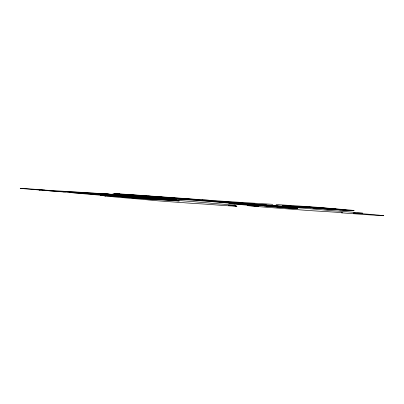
<?xml version="1.0" encoding="UTF-8"?>
<svg xmlns="http://www.w3.org/2000/svg" width="404" height="404" viewBox="0 0 404 404"><rect width="100%" height="100%" fill="white"/><g stroke="black" fill="none" stroke-linecap="round" stroke-linejoin="round"><path stroke-width="0.61" d="M168.19 197.743A678.846 9.479 4.1 0 0 204.333 200.647A30.83 0.429 4.1 0 1 206.035 200.53L218.721 201.374A29.038 0.404 4.1 0 1 235.052 202.495L242.844 203.066A153.939 2.151 4.1 0 1 265.034 204.853A26.725 0.374 4.1 0 1 273.16 205.56L275.225 205.787A25.124 0.348 4.1 0 1 257.848 204.626A123.144 1.717 4.1 0 0 282.931 206.489L297.405 207.353A21.528 0.303 4.1 0 0 303.747 207.727A48.96 0.682 4.1 0 0 302.551 207.404A65.695 0.919 4.1 0 0 297.253 206.838L295.96 206.666A107.833 1.505 4.1 0 1 290.41 206.131L289.562 206.005L295.642 206.343A24.442 0.343 4.1 0 1 307.03 206.919A33.062 0.46 4.1 0 1 325.159 208.136A29.654 0.414 4.1 0 1 335.951 208.908L342.749 209.439A46.758 0.651 4.1 0 1 348.718 209.954A22.624 0.318 4.1 0 1 353.419 210.403L353.475 210.484A39.698 0.556 4.1 0 0 354.151 210.6A38.239 0.535 4.1 0 1 345.849 210.226L337.411 209.691A19.953 0.278 4.1 0 1 330.391 209.222A33.229 0.465 4.1 0 0 326.644 208.949A19.872 0.278 4.1 0 1 321.715 208.595L312.832 207.878M263.772 205.07L255.151 204.661M184.527 199.51L183.456 199.47A176.376 2.464 4.1 0 1 176.306 199.339A94.602 1.323 4.1 0 1 169.271 199.061L167.978 199.066L169.872 199.318L166.11 199.167A59.358 0.828 4.1 0 0 153.661 198.394A89.557 1.252 4.1 0 1 141.451 197.667A20.498 0.288 4.1 0 0 132.562 197.208A66.003 0.919 4.1 0 1 117.594 196.516A18.119 0.253 4.1 0 1 103.055 195.46L100.621 195.359L101.975 195.526A28.649 0.399 4.1 0 1 102.086 195.587A71.811 1.005 4.1 0 0 104.626 195.839L105.5 195.965A32.37 0.449 4.1 0 0 104.939 196.051L111.459 196.642A22.048 0.308 4.1 0 1 115.004 196.98L132.138 198.495A140.223 1.959 4.1 0 0 138.375 198.985L142.511 199.344A21.574 0.303 4.1 0 1 143.354 199.5L147.324 199.818A35.062 0.49 4.1 0 1 148.692 199.99L151.091 200.192A187.769 2.621 4.1 0 0 158.121 200.838A30.79 0.429 4.1 0 1 164.105 201.298A66.993 0.934 4.1 0 0 183.153 202.672A76.8 1.071 4.1 0 1 187.436 202.995L197.435 203.656A163.267 2.278 4.1 0 0 202.414 203.929L219.377 205.181A19.463 0.273 4.1 0 0 228.831 205.818A53.974 0.752 4.1 0 0 235.072 206.156L236.981 206.207L235.588 206.07L236.148 206.075A30.951 0.434 4.1 0 1 233.315 205.793L231.78 205.666M35.36 189.572L40.577 189.829M279.396 206.393L275.215 206.176A19.134 0.268 4.1 0 1 271.847 205.944L264.696 205.404A44.006 0.616 4.1 0 0 255.267 204.666A25.149 0.353 4.1 0 0 247.132 204.065L232.002 202.894A19.973 0.278 4.1 0 0 227.351 202.54A21.452 0.298 4.1 0 1 219.165 201.944L204.333 200.647M160.252 199.556L154.919 199.273A65.271 0.909 4.1 0 0 143.632 198.541A29.239 0.409 4.1 0 1 131.088 197.718A18.907 0.263 4.1 0 0 154.368 199.5A70.437 0.985 4.1 0 1 162.519 199.94L179.23 200.985L176.366 200.722A68.65 0.959 4.1 0 0 160.252 199.546A103.076 1.439 4.1 0 1 132.562 197.208M94.945 193.37L114.478 194.425M116.847 194.541L115.266 194.491L121.654 195.177A19.478 0.273 4.1 0 1 122.266 195.278A168.685 2.353 4.1 0 1 126.543 195.748M142.774 198.49L144.864 198.702M31.855 189.289L39.329 189.713M341.638 212.787C343.769 212.847 340.961 212.671 341.688 212.817A40.824 0.571 4.1 0 0 345.768 213.155L363.044 214.428A20.291 0.283 4.1 0 1 367.761 214.751L379.967 215.559A23.594 0.328 4.1 0 0 383.8 215.716A40.047 0.561 4.1 0 0 366.978 214.11L365.362 213.979A42.506 0.596 4.1 0 1 354.212 213.13L353.414 213.054A38.673 0.54 4.1 0 0 356.621 213.201A59.534 0.833 4.1 0 0 356.969 213.135A102.727 1.434 4.1 0 0 361.454 213.302A112.373 1.571 4.1 0 0 362.777 213.241A63.039 0.879 4.1 0 0 361.863 213.004L356.858 212.544A396.561 5.535 4.1 0 1 346.617 211.706L344.122 211.504A40.486 0.566 4.1 0 0 330.679 210.615A339.168 4.737 4.1 0 0 318.342 209.459A302.333 4.222 4.1 0 0 304.379 208.217L299.157 207.833A53.762 0.752 4.1 0 0 290.774 207.313A63.549 0.889 4.1 0 1 278.967 206.535L274.316 206.303A28.154 0.394 4.1 0 0 271.023 206.131M103.055 195.46A79.27 1.106 4.1 0 0 92.738 194.551A189.33 2.641 4.1 0 1 74.068 192.92A48.359 0.677 4.1 0 1 68.301 192.294A29.305 0.409 4.1 0 0 64.186 191.885A26.861 0.374 4.1 0 1 68.842 191.86A25.053 0.348 4.1 0 0 74.422 192.163A31.35 0.439 4.1 0 1 92.955 193.284L95.632 193.42A107.358 1.5 4.1 0 0 103.757 194.137A34.971 0.49 4.1 0 0 118.998 195.359A27.997 0.389 4.1 0 0 132.573 196.359A24.301 0.338 4.1 0 0 138.471 196.768L146.097 197.334A33.81 0.47 4.1 0 0 158.868 198.167A46.314 0.646 4.1 0 0 163.054 198.389L163.539 198.389A117.195 1.636 4.1 0 1 165.524 198.455L167.943 198.48A46.657 0.651 4.1 0 0 157.343 197.536L154.464 197.329M266.655 205.086L259.398 204.591A24.205 0.338 4.1 0 1 252.752 204.065A33.184 0.465 4.1 0 0 247.92 203.631A64.362 0.899 4.1 0 1 242.38 203.167L233.623 202.495M98.768 194.652L107.146 194.991A24.139 0.338 4.1 0 1 115.65 195.455M82.83 192.456L79.911 192.339L81.416 192.541M329.861 209.186A27.361 0.384 4.1 0 1 318.822 208.469A22.144 0.308 4.1 0 1 311.019 207.797L306.283 207.555A32.562 0.455 4.1 0 1 302.707 207.424M325.185 208.454L335.184 209.075L333.012 208.888A25.957 0.364 4.1 0 0 343.612 209.626M125.487 194.516L120.821 194.344A58.227 0.813 4.1 0 1 141.021 195.834A63.271 0.884 4.1 0 0 140.132 195.955A101.96 1.424 4.1 0 1 155.702 197.187M98.778 193.703A22.988 0.323 4.1 0 1 108.732 194.359L117.877 195.066M334.77 208.817L329.27 208.454M123.831 194.95A103.762 1.449 4.1 0 1 118.049 194.374L122.316 194.592L115.605 194.107L120.69 194.516M117.019 194.173L112.878 193.976L120.028 194.738M167.978 199.056L172.973 199.339A129.623 1.808 4.1 0 0 176.306 199.339M282.931 206.489L276.073 206.04M308.984 207.06L321.528 207.959A22.22 0.308 4.1 0 0 321.776 208.015L325.594 208.267M264.09 204.954L254.005 204.252A55.621 0.778 4.1 0 1 235.951 202.98A180.038 2.515 4.1 0 1 216.716 201.495M132.108 194.758A27.305 0.379 4.1 0 0 119.468 193.89L114.251 193.541L119.978 194.142A29.962 0.419 4.1 0 1 129.386 194.799A29.593 0.414 4.1 0 1 134.274 194.859L138.653 195.203A78.351 1.096 4.1 0 0 151.414 196.112A246.117 3.434 4.1 0 0 177.74 197.99A23.947 0.333 4.1 0 0 186.017 198.586A68.281 0.954 4.1 0 0 193.466 199.132A127.472 1.778 4.1 0 0 210.898 200.394A25.896 0.364 4.1 0 1 221.65 201.147A28.194 0.394 4.1 0 0 229.851 201.677A407.363 5.686 4.1 0 0 272.826 204.338M339.991 209.737L335.896 209.449A44.93 0.626 4.1 0 1 330.608 209.055M151.99 197.5L163.059 198.076L160.11 197.803A23.836 0.333 4.1 0 0 157.161 197.506A19.72 0.278 4.1 0 0 149.616 196.915L148.889 196.854A19.781 0.278 4.1 0 0 144.147 196.455A21.614 0.303 4.1 0 0 139.451 196.076A26.725 0.374 4.1 0 0 133.704 195.627L123.801 194.945A21.059 0.293 4.1 0 1 122.321 194.869L112.822 194.273L113.378 194.354M256.944 204.414L253.641 204.192A34.37 0.48 4.1 0 1 246.97 203.687A168.261 2.348 4.1 0 1 234.744 202.677A39.829 0.556 4.1 0 0 225.114 201.96M63.807 191.839L39.491 189.991A23.25 0.323 4.1 0 1 41.693 189.925L48.738 190.34A153.959 2.151 4.1 0 1 66.261 191.43A35.032 0.49 4.1 0 0 69.725 191.607L93.571 193.082A45.43 0.636 4.1 0 0 109.176 194.132M196.268 199.536L182.542 198.551A25.492 0.353 4.1 0 1 176.694 198.152L174.25 197.97A22.831 0.318 4.1 0 0 166.382 197.399A26.689 0.374 4.1 0 1 160.681 196.98A28.886 0.404 4.1 0 0 148.334 196.091A65.463 0.914 4.1 0 1 129.224 194.698M114.362 194.364L114.857 194.4M114.327 194.834L111.019 194.592A61.696 0.864 4.1 0 0 103.242 194.097M331.623 208.939L324.462 208.53L324.897 208.58M339.304 209.843L345.263 210.257L343.476 210.085M133.305 197.228L124.841 196.586A26.28 0.369 4.1 0 0 114.852 195.768M313.06 207.762L308.318 207.393M138.471 196.768L124.887 195.617A256.535 3.58 4.1 0 0 118.609 195.087A27.24 0.379 4.1 0 1 115.221 194.804L113.928 194.688A20.589 0.288 4.1 0 0 111.418 194.465L108.075 194.127A67.892 0.949 4.1 0 0 103.55 193.763M128.315 197.061L117.332 196.177A21.427 0.298 4.1 0 0 108.302 195.43M231.603 205.656L230.851 205.591A30.962 0.434 4.1 0 1 230.123 205.479L228.528 205.308L229.361 205.298A21.427 0.298 4.1 0 0 230.765 205.308L233.052 205.389A91.824 1.283 4.1 0 0 234.906 205.328A30.28 0.424 4.1 0 0 234.391 205.197A61.908 0.864 4.1 0 1 235.254 205.192L224.573 204.348A24.361 0.338 4.1 0 1 223.927 204.252L223.195 204.197A23.301 0.323 4.1 0 1 218.801 203.884L215.893 203.586A22.265 0.313 4.1 0 1 211.893 203.318L208.222 202.944A21.968 0.308 4.1 0 0 202.631 202.48A32.234 0.449 4.1 0 1 197.061 201.97L194.314 201.737A62.044 0.869 4.1 0 1 184.916 200.97L177.492 200.384A23.033 0.323 4.1 0 1 170.301 199.818L158.944 198.849A23.654 0.328 4.1 0 1 153.661 198.394M307.227 207.52L302.546 207.121M297.253 206.838L306.121 207.479A35.709 0.5 4.1 0 0 308.565 207.56M274.877 206.07L277.427 206.287M277.29 206.181L279.75 206.404M275.215 206.176L278.967 206.535M284.022 206.575L284.855 206.656L284.461 206.646A19.331 0.268 4.1 0 1 279.396 206.383L279.416 206.388M311.019 207.797L308.242 207.555M110.196 194.45L115.786 194.935M103.081 193.976L107.727 194.38M275.644 206.702L278.215 206.989M183.729 199.409L184.527 199.5M115.943 194.864L118.21 195.122A20.124 0.283 4.1 0 0 121.367 195.425A19.271 0.268 4.1 0 0 125.523 195.763L129.25 196.051A39.087 0.545 4.1 0 0 135.335 196.516M341.693 212.676L337.209 212.312A38.39 0.535 4.1 0 0 320.973 211.282A37.587 0.525 4.1 0 1 310.504 210.636A38.895 0.545 4.1 0 1 296.425 209.58A77.538 1.081 4.1 0 1 278.81 208.201A67.968 0.949 4.1 0 1 268.913 207.449A182.613 2.55 4.1 0 1 252.667 206.121L247.238 205.621A21.452 0.298 4.1 0 1 248.925 205.591L258.54 206.267A26.134 0.364 4.1 0 0 256.419 206.005A94.157 1.313 4.1 0 0 246.45 205.096L240.067 204.55A100.955 1.409 4.1 0 1 237.193 204.222L228.851 203.535L230.815 203.596A155.515 2.171 4.1 0 1 246.516 204.505A20.458 0.288 4.1 0 0 235.386 203.606A180.866 2.525 4.1 0 1 221.852 202.561L212.287 201.692A33.552 0.47 4.1 0 0 200.919 200.838A18.872 0.263 4.1 0 1 191.456 200.106A18.483 0.258 4.1 0 0 183.456 199.47M108.732 194.359L111.019 194.592M129.376 194.799L132.386 195.112A21.397 0.298 4.1 0 1 140.986 195.738A58.423 0.818 4.1 0 1 152.929 196.632A142.546 1.99 4.1 0 1 177.72 198.45A43.026 0.601 4.1 0 0 190.047 199.349A41.794 0.586 4.1 0 1 202.914 200.268M348.995 210.393L345.617 210.105A33.84 0.475 4.1 0 0 340.628 209.777M107.146 194.991A35.426 0.495 4.1 0 0 121.129 196.142A56.444 0.788 4.1 0 1 135.739 197.334M322.675 208.661A65.509 0.914 4.1 0 0 336.027 209.696A47.753 0.667 4.1 0 0 341.021 209.923M324.483 208.747A20.821 0.293 4.1 0 1 318.685 208.267L319.009 208.212L298.076 206.671A34.148 0.475 4.1 0 1 295.385 206.388M335.951 208.908A47.985 0.672 4.1 0 0 321.877 207.696A44.884 0.626 4.1 0 0 316.514 207.222A43.076 0.601 4.1 0 0 302.399 206.262A126.705 1.768 4.1 0 1 286.163 205.197A21.114 0.293 4.1 0 0 276.134 204.54M295.642 206.343A32.482 0.455 4.1 0 0 301.828 207.116L306.121 207.479A37.668 0.525 4.1 0 1 300.945 207.222M290.627 206A39.036 0.545 4.1 0 0 286.961 205.793A21.023 0.293 4.1 0 0 282.724 205.601A27.376 0.384 4.1 0 0 283.714 205.863A214.312 2.995 4.1 0 0 288.683 206.388A48.606 0.677 4.1 0 0 295.602 207.05A34.709 0.485 4.1 0 1 298.849 207.368A19.301 0.268 4.1 0 1 297.405 207.353M286.729 206.383A29.78 0.414 4.1 0 1 273.786 205.616M210.898 200.394A29.406 0.409 4.1 0 0 202.97 200.061A27.492 0.384 4.1 0 0 205.111 200.5M119.978 194.142A33.103 0.465 4.1 0 1 119.468 193.89M148.334 196.091A124.25 1.737 4.1 0 1 172.493 198.061M179.235 198.409A170.998 2.389 4.1 0 0 190.34 199.273A35.936 0.5 4.1 0 0 197.117 199.783M228.184 202.424A58.959 0.823 4.1 0 1 219.7 201.833M232.002 202.894A32.421 0.455 4.1 0 0 238.698 203.566L245.455 204.217A23.286 0.323 4.1 0 1 249.339 204.555A19.831 0.278 4.1 0 1 250.531 204.752A18.14 0.253 4.1 0 0 252.561 204.954A36.416 0.51 4.1 0 0 262.282 205.772A26.755 0.374 4.1 0 0 283.477 207.181A19.195 0.268 4.1 0 0 281.31 206.944L278.922 206.732A18.544 0.258 4.1 0 1 275.659 206.378M261.196 204.873A21.76 0.303 4.1 0 1 247.268 204.076M297.288 208.585A21.311 0.298 4.1 0 1 282.982 207.595M264.352 205.914A23.73 0.333 4.1 0 1 266.307 206.207L268.418 206.404A90.016 1.257 4.1 0 1 272.776 206.767A35.183 0.49 4.1 0 1 277.912 207.202A22.609 0.318 4.1 0 0 284.926 207.742L297.687 208.575A34.86 0.485 4.1 0 0 288.693 207.762A81.361 1.136 4.1 0 0 282.184 207.106M92.708 193.203A28.351 0.394 4.1 0 1 98.455 193.632A62.842 0.879 4.1 0 0 110.231 194.344M112.665 194.42A19.003 0.268 4.1 0 1 112.701 194.319M144.147 196.455A22.058 0.308 4.1 0 1 163.049 197.702A42.854 0.596 4.1 0 1 182.199 199.268M158.868 198.167A23.715 0.333 4.1 0 1 156.09 198.081A22.361 0.313 4.1 0 1 151.323 197.793A93.778 1.308 4.1 0 1 141.506 197.132A119.872 1.672 4.1 0 1 132.239 196.47A54.197 0.758 4.1 0 0 121.478 195.693L112.913 195.051A36.274 0.505 4.1 0 1 107.388 194.698L106.111 194.607A39.279 0.55 4.1 0 1 97.425 193.93A59.388 0.828 4.1 0 1 92.955 193.284M44.935 190.097A26.361 0.369 4.1 0 0 29.189 188.865L20.624 188.284A18.165 0.253 4.1 0 0 22.962 188.643A43.652 0.611 4.1 0 0 39.915 190.031M48.43 190.728A32.315 0.449 4.1 0 0 55.222 191.36L61.999 191.829A27.406 0.384 4.1 0 0 65.433 192.001M86.426 193.425A22.25 0.313 4.1 0 1 86.32 193.319M121.599 196.738A69.018 0.965 4.1 0 1 100.076 194.854M69.205 192.415A23.937 0.333 4.1 0 1 90.016 193.915A18.771 0.263 4.1 0 1 102.071 194.96M132.355 197.803A44.087 0.616 4.1 0 1 117.594 196.516M90.834 193.834L99.581 194.43L90.834 193.834"/></g></svg>
